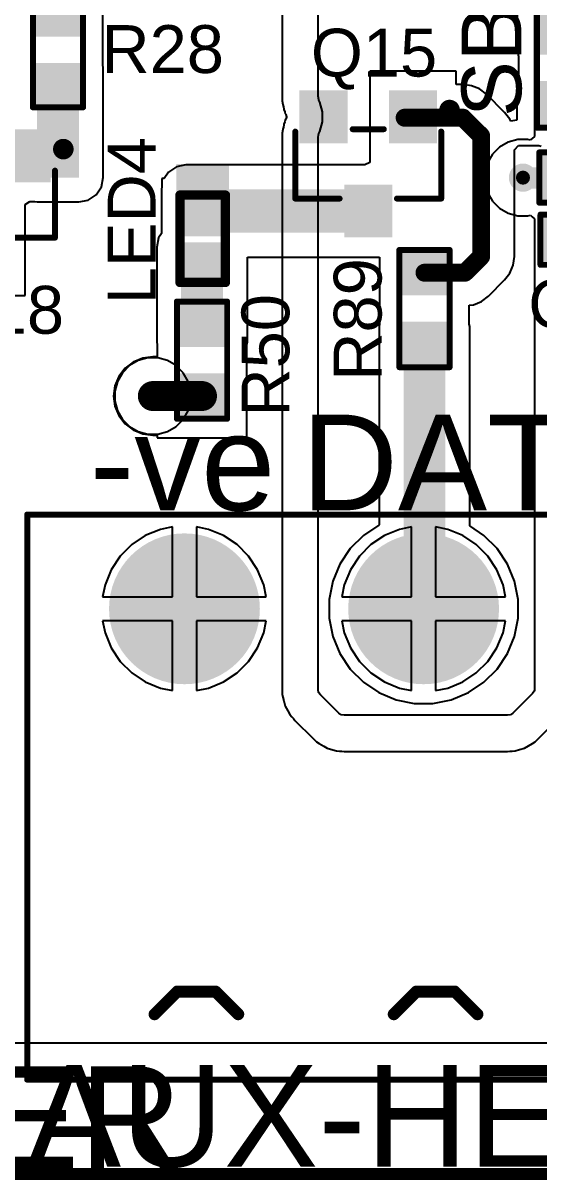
# Model space of a CAD drawing. Header units: millimetres. Extents: x 0 to 214, y 0 to 214.
# Drawn here: x 5.162 to 5.594, y -0.114 to 0.853 of the extents above; entities that cross this region are included whole.
import ezdxf

# ---------------------------------------------------------------- set-up
doc = ezdxf.new("R2010")
doc.units = ezdxf.units.MM
doc.header["$MEASUREMENT"] = 0
for name, color, linetype in [('BottomLayer', 5, 'Continuous'), ('BottomSolder', 6, 'Continuous'), ('Mechanical2', 216, 'Continuous'), ('MultiLayer', 9, 'Continuous'), ('PadHoleLayer', 156, 'Continuous'), ('TopLayer', 1, 'Continuous'), ('TopOverlay', 2, 'Continuous'), ('TopPaste', 8, 'Continuous'), ('TopSolder', 216, 'Continuous'), ('ViaHoleLayer', 16, 'Continuous')]:
    doc.layers.add(name, color=color, linetype=linetype)
doc.styles.add('Arial', font='', dxfattribs={"height": 0.2})
doc.styles.get('Arial').set_extended_font_data('Arial')

# ---------------------------------------------------------------- blocks, each defined once
blk = doc.blocks.new('SOT_23_218')
at = {"layer": 'TopLayer'}
for points in [[(-0.01614, 0.05748), (0.01614, 0.05748), (0.01614, 0.02126), (-0.01614, 0.02126)], [(-0.05354, -0.02126), (-0.02126, -0.02126), (-0.02126, -0.05748), (-0.05354, -0.05748)], [(0.02126, -0.02126), (0.05354, -0.02126), (0.05354, -0.05748), (0.02126, -0.05748)]]:
    blk.add_hatch(color=1, dxfattribs=at).paths.add_polyline_path(points)
at = {"layer": 'TopPaste'}
for points in [[(-0.01614, 0.05748), (0.01614, 0.05748), (0.01614, 0.02126), (-0.01614, 0.02126)], [(-0.05354, -0.02126), (-0.02126, -0.02126), (-0.02126, -0.05748), (-0.05354, -0.05748)], [(0.02126, -0.02126), (0.05354, -0.02126), (0.05354, -0.05748), (0.02126, -0.05748)]]:
    blk.add_hatch(color=8, dxfattribs=at).paths.add_polyline_path(points)
at = {"layer": 'TopSolder'}
for points in [[(-0.02014, 0.06148), (0.02014, 0.06148), (0.02014, 0.01726), (-0.02014, 0.01726)], [(-0.05754, -0.01726), (-0.01726, -0.01726), (-0.01726, -0.06148), (-0.05754, -0.06148)], [(0.01726, -0.01726), (0.05754, -0.01726), (0.05754, -0.06148), (0.01726, -0.06148)]]:
    blk.add_hatch(color=216, dxfattribs=at).paths.add_polyline_path(points)
at = {"layer": 'TopOverlay', "const_width": 0.005}
for points in [[(-0.061, 0.029), (-0.061, -0.027)], [(-0.024, 0.029), (-0.061, 0.029)], [(0.061, 0.029), (0.024, 0.029)], [(0.061, 0.029), (0.061, -0.027)], [(0.013, -0.029), (-0.013, -0.029)]]:
    blk.add_lwpolyline(points, dxfattribs=at)
at = {"layer": 'TopOverlay'}
for points, const_width in [([(-0.06225, 0.029, 1), (-0.05975, 0.029, 1)], 0.0025), ([(-0.06225, 0.029, 1), (-0.05975, 0.029, 1)], 0.0025), ([(-0.02525, 0.029, 1), (-0.02275, 0.029, 1)], 0.0025), ([(0.02275, 0.029, 1), (0.02525, 0.029, 1)], 0.0025), ([(0.05975, 0.029, 1), (0.06225, 0.029, 1)], 0.0025), ([(0.05975, 0.029, 1), (0.06225, 0.029, 1)], 0.0025), ([(-0.06225, -0.027, 1), (-0.05975, -0.027, 1)], 0.0025), ([(-0.01425, -0.029, 1), (-0.01175, -0.029, 1)], 0.0025), ([(0.01175, -0.029, 1), (0.01425, -0.029, 1)], 0.0025), ([(0.05975, -0.027, 1), (0.06225, -0.027, 1)], 0.0025), ([(-0.06439, -0.045, 1), (-0.07161, -0.045, 1)], 0.01), ([(-0.07411, -0.045, 1), (-0.06911, -0.045, 1)], 0.005), ([(-0.06689, -0.045, 1), (-0.06189, -0.045, 1)], 0.005)]:
    blk.add_lwpolyline(points, format="xyb", close=True, dxfattribs=dict(at, const_width=const_width))
blk = doc.blocks.new('R___0603_231')
at = {"layer": 'TopLayer'}
for points in [[(-0.015, 0.0175), (-0.015, -0.0175), (-0.045, -0.0175), (-0.045, 0.0175)], [(0.045, 0.0175), (0.045, -0.0175), (0.015, -0.0175), (0.015, 0.0175)]]:
    blk.add_hatch(color=1, dxfattribs=at).paths.add_polyline_path(points)
at = {"layer": 'TopPaste'}
for points in [[(-0.015, 0.0175), (-0.015, -0.0175), (-0.045, -0.0175), (-0.045, 0.0175)], [(0.045, 0.0175), (0.045, -0.0175), (0.015, -0.0175), (0.015, 0.0175)]]:
    blk.add_hatch(color=8, dxfattribs=at).paths.add_polyline_path(points)
at = {"layer": 'TopSolder'}
for points in [[(-0.011, 0.0215), (-0.011, -0.0215), (-0.049, -0.0215), (-0.049, 0.0215)], [(0.049, 0.0215), (0.049, -0.0215), (0.011, -0.0215), (0.011, 0.0215)]]:
    blk.add_hatch(color=216, dxfattribs=at).paths.add_polyline_path(points)
at = {"layer": 'TopOverlay', "const_width": 0.005}
for points in [[(0.048, 0.021), (-0.048, 0.021)], [(-0.048, -0.021), (-0.048, 0.021)], [(0.048, -0.021), (0.048, 0.021)], [(0.048, -0.021), (-0.048, -0.021)]]:
    blk.add_lwpolyline(points, dxfattribs=at)
at = {"layer": 'TopOverlay', "const_width": 0.0025}
for points in [[(-0.04925, 0.021, 1), (-0.04675, 0.021, 1)], [(-0.04925, 0.021, 1), (-0.04675, 0.021, 1)], [(0.04675, 0.021, 1), (0.04925, 0.021, 1)], [(0.04675, 0.021, 1), (0.04925, 0.021, 1)], [(-0.04925, -0.021, 1), (-0.04675, -0.021, 1)], [(-0.04925, -0.021, 1), (-0.04675, -0.021, 1)], [(0.04675, -0.021, 1), (0.04925, -0.021, 1)], [(0.04675, -0.021, 1), (0.04925, -0.021, 1)]]:
    blk.add_lwpolyline(points, format="xyb", close=True, dxfattribs=at)
blk = doc.blocks.new('RES_0603_275')
at = {"layer": 'TopLayer'}
for points in [[(-0.015, 0.0175), (-0.015, -0.0175), (-0.045, -0.0175), (-0.045, 0.0175)], [(0.045, 0.0175), (0.045, -0.0175), (0.015, -0.0175), (0.015, 0.0175)]]:
    blk.add_hatch(color=1, dxfattribs=at).paths.add_polyline_path(points)
at = {"layer": 'TopPaste'}
for points in [[(-0.015, 0.0175), (-0.015, -0.0175), (-0.045, -0.0175), (-0.045, 0.0175)], [(0.045, 0.0175), (0.045, -0.0175), (0.015, -0.0175), (0.015, 0.0175)]]:
    blk.add_hatch(color=8, dxfattribs=at).paths.add_polyline_path(points)
at = {"layer": 'TopSolder'}
for points in [[(-0.011, 0.0215), (-0.011, -0.0215), (-0.049, -0.0215), (-0.049, 0.0215)], [(0.049, 0.0215), (0.049, -0.0215), (0.011, -0.0215), (0.011, 0.0215)]]:
    blk.add_hatch(color=216, dxfattribs=at).paths.add_polyline_path(points)
at = {"layer": 'TopOverlay', "const_width": 0.005}
for points in [[(-0.049, 0.021), (0.049, 0.021)], [(-0.049, 0.021), (-0.049, -0.021)], [(0.049, 0.021), (0.049, -0.021)], [(-0.049, -0.021), (0.049, -0.021)]]:
    blk.add_lwpolyline(points, dxfattribs=at)
at = {"layer": 'TopOverlay', "const_width": 0.0025}
for points in [[(-0.05025, 0.021, 1), (-0.04775, 0.021, 1)], [(-0.05025, 0.021, 1), (-0.04775, 0.021, 1)], [(0.04775, 0.021, 1), (0.05025, 0.021, 1)], [(0.04775, 0.021, 1), (0.05025, 0.021, 1)], [(-0.05025, -0.021, 1), (-0.04775, -0.021, 1)], [(-0.05025, -0.021, 1), (-0.04775, -0.021, 1)], [(0.04775, -0.021, 1), (0.05025, -0.021, 1)], [(0.04775, -0.021, 1), (0.05025, -0.021, 1)]]:
    blk.add_lwpolyline(points, format="xyb", close=True, dxfattribs=at)
blk = doc.blocks.new('LED_0402_301')
at = {"layer": 'TopLayer'}
for points in [[(-0.03091, 0.01417), (-0.0065, 0.01417), (-0.0065, -0.01417), (-0.03091, -0.01417)], [(0.0065, 0.01417), (0.03091, 0.01417), (0.03091, -0.01417), (0.0065, -0.01417)]]:
    blk.add_hatch(color=1, dxfattribs=at).paths.add_polyline_path(points)
at = {"layer": 'TopOverlay'}
blk.add_hatch(color=2, dxfattribs=at).paths.add_polyline_path([(0.03703, -0.022), (0.06303, -0.022), (0.06303, 0.022), (0.03703, 0.022)])
at = {"layer": 'TopPaste'}
for points in [[(-0.03091, 0.01417), (-0.0065, 0.01417), (-0.0065, -0.01417), (-0.03091, -0.01417)], [(0.0065, 0.01417), (0.03091, 0.01417), (0.03091, -0.01417), (0.0065, -0.01417)]]:
    blk.add_hatch(color=8, dxfattribs=at).paths.add_polyline_path(points)
at = {"layer": 'TopSolder'}
for points in [[(-0.03491, 0.01817), (-0.0025, 0.01817), (-0.0025, -0.01817), (-0.03491, -0.01817)], [(0.0025, 0.01817), (0.03491, 0.01817), (0.03491, -0.01817), (0.0025, -0.01817)]]:
    blk.add_hatch(color=216, dxfattribs=at).paths.add_polyline_path(points)
at = {"layer": 'TopOverlay', "const_width": 0.00787}
for points in [[(-0.036, 0.019), (0.037, 0.019)], [(-0.036, 0.019), (-0.036, -0.019)], [(0.037, 0.019), (0.037, -0.019)], [(-0.036, -0.019), (0.037, -0.019)]]:
    blk.add_lwpolyline(points, dxfattribs=at)
at = {"layer": 'TopOverlay', "const_width": 0.00394}
for points in [[(-0.03797, 0.019, 1), (-0.03403, 0.019, 1)], [(-0.03797, 0.019, 1), (-0.03403, 0.019, 1)], [(0.03503, 0.019, 1), (0.03897, 0.019, 1)], [(0.03503, 0.019, 1), (0.03897, 0.019, 1)], [(-0.03797, -0.019, 1), (-0.03403, -0.019, 1)], [(-0.03797, -0.019, 1), (-0.03403, -0.019, 1)], [(0.03503, -0.019, 1), (0.03897, -0.019, 1)], [(0.03503, -0.019, 1), (0.03897, -0.019, 1)]]:
    blk.add_lwpolyline(points, format="xyb", close=True, dxfattribs=at)
blk = doc.blocks.new('TBP01R1_508_03BE_306')
at = {"layer": 'BottomLayer'}
blk.add_hatch(color=5, dxfattribs=at).paths.add_polyline_path([(-0.15906, 0.05906), (-0.04094, 0.05906), (-0.04094, -0.05906), (-0.15906, -0.05906)])
h = blk.add_hatch(color=5, dxfattribs=at)
edge = h.paths.add_edge_path()
edge.add_arc((0.1, 0), 0.05906, 0, 360)
h = blk.add_hatch(color=5, dxfattribs=at)
edge = h.paths.add_edge_path()
edge.add_arc((0.3, 0), 0.05906, 0, 360)
at = {"layer": 'BottomSolder'}
blk.add_hatch(color=6, dxfattribs=at).paths.add_polyline_path([(-0.16306, 0.06306), (-0.03694, 0.06306), (-0.03694, -0.06306), (-0.16306, -0.06306)])
h = blk.add_hatch(color=6, dxfattribs=at)
edge = h.paths.add_edge_path()
edge.add_arc((0.1, 0), 0.06306, 0, 360)
h = blk.add_hatch(color=6, dxfattribs=at)
edge = h.paths.add_edge_path()
edge.add_arc((0.3, 0), 0.06306, 0, 360)
at = {"layer": 'MultiLayer'}
blk.add_hatch(color=9, dxfattribs=at).paths.add_polyline_path([(-0.15906, 0.05906), (-0.04094, 0.05906), (-0.04094, -0.05906), (-0.15906, -0.05906)])
h = blk.add_hatch(color=9, dxfattribs=at)
edge = h.paths.add_edge_path()
edge.add_arc((0.1, 0), 0.05906, 0, 360)
h = blk.add_hatch(color=9, dxfattribs=at)
edge = h.paths.add_edge_path()
edge.add_arc((0.3, 0), 0.05906, 0, 360)
at = {"layer": 'PadHoleLayer'}
h = blk.add_hatch(color=156, dxfattribs=at)
edge = h.paths.add_edge_path()
edge.add_arc((-0.1, 0), 0.03346, 0, 360)
h = blk.add_hatch(color=156, dxfattribs=at)
edge = h.paths.add_edge_path()
edge.add_arc((0.1, 0), 0.03346, 0, 360)
h = blk.add_hatch(color=156, dxfattribs=at)
edge = h.paths.add_edge_path()
edge.add_arc((0.3, 0), 0.03346, 0, 360)
at = {"layer": 'TopLayer'}
blk.add_hatch(color=1, dxfattribs=at).paths.add_polyline_path([(-0.15906, 0.05906), (-0.04094, 0.05906), (-0.04094, -0.05906), (-0.15906, -0.05906)])
h = blk.add_hatch(color=1, dxfattribs=at)
edge = h.paths.add_edge_path()
edge.add_arc((0.1, 0), 0.05906, 0, 360)
h = blk.add_hatch(color=1, dxfattribs=at)
edge = h.paths.add_edge_path()
edge.add_arc((0.3, 0), 0.05906, 0, 360)
at = {"layer": 'TopSolder'}
blk.add_hatch(color=216, dxfattribs=at).paths.add_polyline_path([(-0.16306, 0.06306), (-0.03694, 0.06306), (-0.03694, -0.06306), (-0.16306, -0.06306)])
h = blk.add_hatch(color=216, dxfattribs=at)
edge = h.paths.add_edge_path()
edge.add_arc((0.1, 0), 0.06306, 0, 360)
h = blk.add_hatch(color=216, dxfattribs=at)
edge = h.paths.add_edge_path()
edge.add_arc((0.3, 0), 0.06306, 0, 360)
at = {"layer": 'TopOverlay'}
for points, const_width in [([(0.4315, 0.3937), (-0.2315, 0.3937)], 0.005), ([(-0.2315, 0.3937), (-0.2315, -0.07874)], 0.005), ([(0.4315, 0.3937), (0.4315, -0.07874)], 0.005), ([(-0.126, 0.32), (-0.145, 0.339)], 0.01), ([(-0.075, 0.339), (-0.094, 0.32)], 0.01), ([(0.074, 0.32), (0.055, 0.339)], 0.01), ([(0.074, 0.32), (0.055, 0.339)], 0.01), ([(0.125, 0.339), (0.106, 0.32)], 0.01), ([(0.125, 0.339), (0.106, 0.32)], 0.01), ([(0.274, 0.32), (0.255, 0.339)], 0.01), ([(0.325, 0.339), (0.306, 0.32)], 0.01), ([(-0.094, 0.32), (-0.126, 0.32)], 0.01), ([(0.106, 0.32), (0.074, 0.32)], 0.01), ([(0.106, 0.32), (0.074, 0.32)], 0.01), ([(0.306, 0.32), (0.274, 0.32)], 0.01), ([(0.4315, -0.07874), (-0.2315, -0.07874)], 0.005)]:
    blk.add_lwpolyline(points, dxfattribs=dict(at, const_width=const_width))
for points, const_width in [([(-0.23275, 0.3937, 1), (-0.23025, 0.3937, 1)], 0.0025), ([(-0.23275, 0.3937, 1), (-0.23025, 0.3937, 1)], 0.0025), ([(0.43025, 0.3937, 1), (0.43275, 0.3937, 1)], 0.0025), ([(0.43025, 0.3937, 1), (0.43275, 0.3937, 1)], 0.0025), ([(-0.1475, 0.339, 1), (-0.1425, 0.339, 1)], 0.005), ([(-0.0775, 0.339, 1), (-0.0725, 0.339, 1)], 0.005), ([(0.0525, 0.339, 1), (0.0575, 0.339, 1)], 0.005), ([(0.0525, 0.339, 1), (0.0575, 0.339, 1)], 0.005), ([(0.1225, 0.339, 1), (0.1275, 0.339, 1)], 0.005), ([(0.1225, 0.339, 1), (0.1275, 0.339, 1)], 0.005), ([(0.2525, 0.339, 1), (0.2575, 0.339, 1)], 0.005), ([(0.3225, 0.339, 1), (0.3275, 0.339, 1)], 0.005), ([(-0.1285, 0.32, 1), (-0.1235, 0.32, 1)], 0.005), ([(-0.1285, 0.32, 1), (-0.1235, 0.32, 1)], 0.005), ([(-0.0965, 0.32, 1), (-0.0915, 0.32, 1)], 0.005), ([(-0.0965, 0.32, 1), (-0.0915, 0.32, 1)], 0.005), ([(0.0715, 0.32, 1), (0.0765, 0.32, 1)], 0.005), ([(0.0715, 0.32, 1), (0.0765, 0.32, 1)], 0.005), ([(0.0715, 0.32, 1), (0.0765, 0.32, 1)], 0.005), ([(0.0715, 0.32, 1), (0.0765, 0.32, 1)], 0.005), ([(0.1035, 0.32, 1), (0.1085, 0.32, 1)], 0.005), ([(0.1035, 0.32, 1), (0.1085, 0.32, 1)], 0.005), ([(0.1035, 0.32, 1), (0.1085, 0.32, 1)], 0.005), ([(0.1035, 0.32, 1), (0.1085, 0.32, 1)], 0.005), ([(0.2715, 0.32, 1), (0.2765, 0.32, 1)], 0.005), ([(0.2715, 0.32, 1), (0.2765, 0.32, 1)], 0.005), ([(0.3035, 0.32, 1), (0.3085, 0.32, 1)], 0.005), ([(0.3035, 0.32, 1), (0.3085, 0.32, 1)], 0.005), ([(-0.10306, -0.067, 1), (-0.11094, -0.067, 1)], 0.00787), ([(-0.11291, -0.067, 1), (-0.10897, -0.067, 1)], 0.00394), ([(-0.10503, -0.067, 1), (-0.10109, -0.067, 1)], 0.00394), ([(-0.23275, -0.07874, 1), (-0.23025, -0.07874, 1)], 0.0025), ([(-0.23275, -0.07874, 1), (-0.23025, -0.07874, 1)], 0.0025), ([(0.43025, -0.07874, 1), (0.43275, -0.07874, 1)], 0.0025), ([(0.43025, -0.07874, 1), (0.43275, -0.07874, 1)], 0.0025)]:
    blk.add_lwpolyline(points, format="xyb", close=True, dxfattribs=dict(at, const_width=const_width))
blk = doc.blocks.new('S______B______358')
at = {"layer": 'TopLayer'}
for points in [[(-0.045, -0.0175), (-0.045, 0.0175), (-0.015, 0.0175), (-0.015, -0.0175)], [(0.015, -0.0175), (0.015, 0.0175), (0.045, 0.0175), (0.045, -0.0175)]]:
    blk.add_hatch(color=1, dxfattribs=at).paths.add_polyline_path(points)
at = {"layer": 'TopPaste'}
for points in [[(-0.045, -0.0175), (-0.045, 0.0175), (-0.015, 0.0175), (-0.015, -0.0175)], [(0.015, -0.0175), (0.015, 0.0175), (0.045, 0.0175), (0.045, -0.0175)]]:
    blk.add_hatch(color=8, dxfattribs=at).paths.add_polyline_path(points)
at = {"layer": 'TopSolder'}
for points in [[(-0.049, -0.0215), (-0.049, 0.0215), (-0.011, 0.0215), (-0.011, -0.0215)], [(0.011, -0.0215), (0.011, 0.0215), (0.049, 0.0215), (0.049, -0.0215)]]:
    blk.add_hatch(color=216, dxfattribs=at).paths.add_polyline_path(points)
at = {"layer": 'TopOverlay', "const_width": 0.005}
for points in [[(-0.05, -0.022), (-0.05, 0.022)], [(0.05, 0.022), (-0.05, 0.022)], [(0.05, -0.022), (0.05, 0.022)], [(0.05, -0.022), (-0.05, -0.022)]]:
    blk.add_lwpolyline(points, dxfattribs=at)
at = {"layer": 'TopOverlay', "const_width": 0.0025}
for points in [[(-0.05125, 0.022, 1), (-0.04875, 0.022, 1)], [(-0.05125, 0.022, 1), (-0.04875, 0.022, 1)], [(0.04875, 0.022, 1), (0.05125, 0.022, 1)], [(0.04875, 0.022, 1), (0.05125, 0.022, 1)], [(-0.05125, -0.022, 1), (-0.04875, -0.022, 1)], [(-0.05125, -0.022, 1), (-0.04875, -0.022, 1)], [(0.04875, -0.022, 1), (0.05125, -0.022, 1)], [(0.04875, -0.022, 1), (0.05125, -0.022, 1)]]:
    blk.add_lwpolyline(points, format="xyb", close=True, dxfattribs=at)
blk = doc.blocks.new('RES_0603_369')
at = {"layer": 'TopLayer'}
for points in [[(-0.015, 0.0175), (-0.015, -0.0175), (-0.045, -0.0175), (-0.045, 0.0175)], [(0.045, 0.0175), (0.045, -0.0175), (0.015, -0.0175), (0.015, 0.0175)]]:
    blk.add_hatch(color=1, dxfattribs=at).paths.add_polyline_path(points)
at = {"layer": 'TopPaste'}
for points in [[(-0.015, 0.0175), (-0.015, -0.0175), (-0.045, -0.0175), (-0.045, 0.0175)], [(0.045, 0.0175), (0.045, -0.0175), (0.015, -0.0175), (0.015, 0.0175)]]:
    blk.add_hatch(color=8, dxfattribs=at).paths.add_polyline_path(points)
at = {"layer": 'TopSolder'}
for points in [[(-0.011, 0.0215), (-0.011, -0.0215), (-0.049, -0.0215), (-0.049, 0.0215)], [(0.049, 0.0215), (0.049, -0.0215), (0.011, -0.0215), (0.011, 0.0215)]]:
    blk.add_hatch(color=216, dxfattribs=at).paths.add_polyline_path(points)
at = {"layer": 'TopOverlay', "const_width": 0.005}
for points in [[(0.049, 0.021), (-0.049, 0.021)], [(-0.049, 0.021), (-0.049, -0.021)], [(0.049, 0.021), (0.049, -0.021)], [(0.049, -0.021), (-0.049, -0.021)]]:
    blk.add_lwpolyline(points, dxfattribs=at)
at = {"layer": 'TopOverlay', "const_width": 0.0025}
for points in [[(-0.05025, 0.021, 1), (-0.04775, 0.021, 1)], [(-0.05025, 0.021, 1), (-0.04775, 0.021, 1)], [(0.04775, 0.021, 1), (0.05025, 0.021, 1)], [(0.04775, 0.021, 1), (0.05025, 0.021, 1)], [(-0.05025, -0.021, 1), (-0.04775, -0.021, 1)], [(-0.05025, -0.021, 1), (-0.04775, -0.021, 1)], [(0.04775, -0.021, 1), (0.05025, -0.021, 1)], [(0.04775, -0.021, 1), (0.05025, -0.021, 1)]]:
    blk.add_lwpolyline(points, format="xyb", close=True, dxfattribs=at)
blk = doc.blocks.new('C__0603_376')
at = {"layer": 'TopLayer'}
for points in [[(-0.015, 0.0175), (-0.015, -0.0175), (-0.045, -0.0175), (-0.045, 0.0175)], [(0.045, 0.0175), (0.045, -0.0175), (0.015, -0.0175), (0.015, 0.0175)]]:
    blk.add_hatch(color=1, dxfattribs=at).paths.add_polyline_path(points)
at = {"layer": 'TopPaste'}
for points in [[(-0.015, 0.0175), (-0.015, -0.0175), (-0.045, -0.0175), (-0.045, 0.0175)], [(0.045, 0.0175), (0.045, -0.0175), (0.015, -0.0175), (0.015, 0.0175)]]:
    blk.add_hatch(color=8, dxfattribs=at).paths.add_polyline_path(points)
at = {"layer": 'TopSolder'}
for points in [[(-0.01264, 0.01986), (-0.01264, -0.01986), (-0.04736, -0.01986), (-0.04736, 0.01986)], [(0.04736, 0.01986), (0.04736, -0.01986), (0.01264, -0.01986), (0.01264, 0.01986)]]:
    blk.add_hatch(color=216, dxfattribs=at).paths.add_polyline_path(points)
at = {"layer": 'TopOverlay', "const_width": 0.005}
for points in [[(-0.049, 0.021), (-0.018, 0.021)], [(-0.049, -0.021), (-0.049, 0.021)], [(0.018, 0.021), (0.049, 0.021)], [(0.049, -0.021), (0.049, 0.021)], [(-0.049, -0.021), (-0.018, -0.021)], [(0.018, -0.021), (0.049, -0.021)]]:
    blk.add_lwpolyline(points, dxfattribs=at)
at = {"layer": 'TopOverlay', "const_width": 0.0025}
for points in [[(-0.05025, 0.021, 1), (-0.04775, 0.021, 1)], [(-0.05025, 0.021, 1), (-0.04775, 0.021, 1)], [(-0.01925, 0.021, 1), (-0.01675, 0.021, 1)], [(0.01675, 0.021, 1), (0.01925, 0.021, 1)], [(0.04775, 0.021, 1), (0.05025, 0.021, 1)], [(0.04775, 0.021, 1), (0.05025, 0.021, 1)], [(-0.05025, -0.021, 1), (-0.04775, -0.021, 1)], [(-0.05025, -0.021, 1), (-0.04775, -0.021, 1)], [(-0.01925, -0.021, 1), (-0.01675, -0.021, 1)], [(0.01675, -0.021, 1), (0.01925, -0.021, 1)], [(0.04775, -0.021, 1), (0.05025, -0.021, 1)], [(0.04775, -0.021, 1), (0.05025, -0.021, 1)]]:
    blk.add_lwpolyline(points, format="xyb", close=True, dxfattribs=at)
blk = doc.blocks.new('RES_0603_400')
at = {"layer": 'TopLayer'}
for points in [[(-0.015, 0.0175), (-0.015, -0.0175), (-0.045, -0.0175), (-0.045, 0.0175)], [(0.045, 0.0175), (0.045, -0.0175), (0.015, -0.0175), (0.015, 0.0175)]]:
    blk.add_hatch(color=1, dxfattribs=at).paths.add_polyline_path(points)
at = {"layer": 'TopPaste'}
for points in [[(-0.015, 0.0175), (-0.015, -0.0175), (-0.045, -0.0175), (-0.045, 0.0175)], [(0.045, 0.0175), (0.045, -0.0175), (0.015, -0.0175), (0.015, 0.0175)]]:
    blk.add_hatch(color=8, dxfattribs=at).paths.add_polyline_path(points)
at = {"layer": 'TopSolder'}
for points in [[(-0.011, 0.0215), (-0.011, -0.0215), (-0.049, -0.0215), (-0.049, 0.0215)], [(0.049, 0.0215), (0.049, -0.0215), (0.011, -0.0215), (0.011, 0.0215)]]:
    blk.add_hatch(color=216, dxfattribs=at).paths.add_polyline_path(points)
at = {"layer": 'TopOverlay', "const_width": 0.005}
for points in [[(0.049, 0.021), (-0.049, 0.021)], [(-0.049, -0.021), (-0.049, 0.021)], [(0.049, -0.021), (0.049, 0.021)], [(0.049, -0.021), (-0.049, -0.021)]]:
    blk.add_lwpolyline(points, dxfattribs=at)
at = {"layer": 'TopOverlay', "const_width": 0.0025}
for points in [[(-0.05025, 0.021, 1), (-0.04775, 0.021, 1)], [(-0.05025, 0.021, 1), (-0.04775, 0.021, 1)], [(0.04775, 0.021, 1), (0.05025, 0.021, 1)], [(0.04775, 0.021, 1), (0.05025, 0.021, 1)], [(-0.05025, -0.021, 1), (-0.04775, -0.021, 1)], [(-0.05025, -0.021, 1), (-0.04775, -0.021, 1)], [(0.04775, -0.021, 1), (0.05025, -0.021, 1)], [(0.04775, -0.021, 1), (0.05025, -0.021, 1)]]:
    blk.add_lwpolyline(points, format="xyb", close=True, dxfattribs=at)
blk = doc.blocks.new('SOT_23_431')
at = {"layer": 'TopLayer'}
for points in [[(-0.01614, 0.05748), (0.01614, 0.05748), (0.01614, 0.02126), (-0.01614, 0.02126)], [(-0.05354, -0.02126), (-0.02126, -0.02126), (-0.02126, -0.05748), (-0.05354, -0.05748)], [(0.02126, -0.02126), (0.05354, -0.02126), (0.05354, -0.05748), (0.02126, -0.05748)]]:
    blk.add_hatch(color=1, dxfattribs=at).paths.add_polyline_path(points)
at = {"layer": 'TopPaste'}
for points in [[(-0.01614, 0.05748), (0.01614, 0.05748), (0.01614, 0.02126), (-0.01614, 0.02126)], [(-0.05354, -0.02126), (-0.02126, -0.02126), (-0.02126, -0.05748), (-0.05354, -0.05748)], [(0.02126, -0.02126), (0.05354, -0.02126), (0.05354, -0.05748), (0.02126, -0.05748)]]:
    blk.add_hatch(color=8, dxfattribs=at).paths.add_polyline_path(points)
at = {"layer": 'TopSolder'}
for points in [[(-0.02014, 0.06148), (0.02014, 0.06148), (0.02014, 0.01726), (-0.02014, 0.01726)], [(-0.05754, -0.01726), (-0.01726, -0.01726), (-0.01726, -0.06148), (-0.05754, -0.06148)], [(0.01726, -0.01726), (0.05754, -0.01726), (0.05754, -0.06148), (0.01726, -0.06148)]]:
    blk.add_hatch(color=216, dxfattribs=at).paths.add_polyline_path(points)
at = {"layer": 'TopOverlay', "const_width": 0.005}
for points in [[(-0.024, 0.029), (-0.061, 0.029)], [(-0.061, 0.029), (-0.061, -0.027)], [(0.061, 0.029), (0.024, 0.029)], [(0.061, 0.029), (0.061, -0.027)], [(0.013, -0.029), (-0.013, -0.029)]]:
    blk.add_lwpolyline(points, dxfattribs=at)
at = {"layer": 'TopOverlay'}
for points, const_width in [([(-0.06225, 0.029, 1), (-0.05975, 0.029, 1)], 0.0025), ([(-0.06225, 0.029, 1), (-0.05975, 0.029, 1)], 0.0025), ([(-0.02525, 0.029, 1), (-0.02275, 0.029, 1)], 0.0025), ([(0.02275, 0.029, 1), (0.02525, 0.029, 1)], 0.0025), ([(0.05975, 0.029, 1), (0.06225, 0.029, 1)], 0.0025), ([(0.05975, 0.029, 1), (0.06225, 0.029, 1)], 0.0025), ([(-0.06225, -0.027, 1), (-0.05975, -0.027, 1)], 0.0025), ([(-0.01425, -0.029, 1), (-0.01175, -0.029, 1)], 0.0025), ([(0.01175, -0.029, 1), (0.01425, -0.029, 1)], 0.0025), ([(0.05975, -0.027, 1), (0.06225, -0.027, 1)], 0.0025), ([(-0.06439, -0.045, 1), (-0.07161, -0.045, 1)], 0.01), ([(-0.07411, -0.045, 1), (-0.06911, -0.045, 1)], 0.005), ([(-0.06689, -0.045, 1), (-0.06189, -0.045, 1)], 0.005)]:
    blk.add_lwpolyline(points, format="xyb", close=True, dxfattribs=dict(at, const_width=const_width))

msp = doc.modelspace()

# ---------------------------------------------------------------- hatches: boundary and pattern name
at = {"layer": 'BottomLayer'}
h = msp.add_hatch(color=5, dxfattribs=at)
edge = h.paths.add_edge_path()
edge.add_arc((5.58021, 0.72351), 0.01181, 0, 360)
h = msp.add_hatch(color=5, dxfattribs=at)
edge = h.paths.add_edge_path()
edge.add_arc((5.27071, 0.54092), 0.01181, 0, 360)
at = {"layer": 'BottomSolder'}
h = msp.add_hatch(color=6, dxfattribs=at)
edge = h.paths.add_edge_path()
edge.add_arc((5.58021, 0.72351), 0.00591, 0, 360)
at = {"layer": 'TopLayer'}
for points in [[(5.18293, 0.84531), (5.19957, 0.84531), (5.19957, 0.89403), (5.18293, 0.89403)], [(5.17391, 0.72362), (5.20891, 0.72362), (5.20891, 0.81566), (5.17391, 0.81566)], [(5.61124, 0.7321), (5.58021, 0.7321), (5.58021, 0.71438), (5.61124, 0.71438)], [(5.29826, 0.67755), (5.46701, 0.67755), (5.46701, 0.71377), (5.29826, 0.71377)], [(5.29437, 0.58592), (5.32937, 0.58592), (5.32937, 0.66543), (5.29437, 0.66543)], [(5.48037, 0.36303), (5.51537, 0.36303), (5.51537, 0.59903), (5.48037, 0.59903)]]:
    msp.add_hatch(color=1, dxfattribs=at).paths.add_polyline_path(points)
h = msp.add_hatch(color=1, dxfattribs=at)
edge = h.paths.add_edge_path()
edge.add_arc((5.58021, 0.72351), 0.01181, 0, 360)
h = msp.add_hatch(color=1, dxfattribs=at)
edge = h.paths.add_edge_path()
edge.add_arc((5.27071, 0.54092), 0.01181, 0, 360)
at = {"layer": 'TopSolder'}
h = msp.add_hatch(color=216, dxfattribs=at)
edge = h.paths.add_edge_path()
edge.add_arc((5.58021, 0.72351), 0.00591, 0, 360)
at = {"layer": 'ViaHoleLayer'}
h = msp.add_hatch(color=16, dxfattribs=at)
edge = h.paths.add_edge_path()
edge.add_arc((5.58021, 0.72351), 0.00591, 0, 360)
h = msp.add_hatch(color=16, dxfattribs=at)
edge = h.paths.add_edge_path()
edge.add_arc((5.27071, 0.54092), 0.00591, 0, 360)

# ---------------------------------------------------------------- linework, layer by layer
at = {"layer": 'BottomLayer'}
for p, q in [((5.409, 0.79174), (5.409, 0.98083)), ((5.59, 0.94222), (5.59, 0.75792)), ((5.37874, 0.91089), (5.37874, 0.79174)), ((5.37874, 0.79174), (5.379, 0.78977)), ((5.379, 0.78977), (5.379, 0.78779)), ((5.379, 0.78779), (5.37941, 0.78464)), ((5.37941, 0.78464), (5.37993, 0.78273)), ((5.40941, 0.78859), (5.409, 0.79174)), ((5.40952, 0.78819), (5.40941, 0.78859)), ((5.41046, 0.78657), (5.40952, 0.78819)), ((5.41262, 0.77848), (5.41046, 0.78657)), ((5.37993, 0.78273), (5.38019, 0.78076)), ((5.38019, 0.78076), (5.38029, 0.78036)), ((5.38029, 0.78036), (5.38029, 0.78036)), ((5.38029, 0.78036), (5.38105, 0.77852)), ((5.38105, 0.77852), (5.38146, 0.77701)), ((5.38146, 0.77701), (5.38189, 0.77626)), ((5.38189, 0.77626), (5.38236, 0.7745)), ((5.38236, 0.77409), (5.38189, 0.77232)), ((5.38236, 0.7745), (5.38236, 0.77409)), ((5.41262, 0.77011), (5.41262, 0.77848)), ((5.37993, 0.76586), (5.37941, 0.76395)), ((5.38015, 0.76756), (5.37993, 0.76586)), ((5.38019, 0.76783), (5.38015, 0.76756)), ((5.38015, 0.76756), (5.38015, 0.76756)), ((5.38029, 0.76823), (5.38019, 0.76783)), ((5.38105, 0.77006), (5.38029, 0.76823)), ((5.38029, 0.76823), (5.38029, 0.76823)), ((5.38029, 0.76823), (5.38029, 0.76823)), ((5.38146, 0.77158), (5.38105, 0.77006)), ((5.38189, 0.77232), (5.38146, 0.77158)), ((5.41046, 0.76202), (5.41262, 0.77011)), ((5.379, 0.75882), (5.37874, 0.75685)), ((5.37874, 0.75685), (5.37874, 0.541)), ((5.37938, 0.76368), (5.379, 0.7608)), ((5.379, 0.7608), (5.379, 0.75882)), ((5.37941, 0.76395), (5.37938, 0.76368)), ((5.37938, 0.76368), (5.37938, 0.76368)), ((5.37938, 0.76368), (5.37938, 0.76368)), ((5.409, 0.75685), (5.40938, 0.75973)), ((5.409, 0.541), (5.409, 0.75685)), ((5.40938, 0.75973), (5.40941, 0.75999)), ((5.40938, 0.75973), (5.40938, 0.75973)), ((5.40941, 0.75999), (5.40952, 0.7604)), ((5.40952, 0.7604), (5.41046, 0.76202)), ((5.57603, 0.75532), (5.56794, 0.75315)), ((5.5844, 0.75532), (5.57603, 0.75532)), ((5.58647, 0.75476), (5.5844, 0.75532)), ((5.58687, 0.75528), (5.58647, 0.75476)), ((5.5879, 0.75631), (5.58687, 0.75528)), ((5.59, 0.75792), (5.5879, 0.75631)), ((5.59, 0.75792), (5.59, 0.75792)), ((5.56068, 0.74896), (5.55476, 0.74304)), ((5.56794, 0.75315), (5.56068, 0.74896)), ((5.55057, 0.73578), (5.5484, 0.72769)), ((5.55476, 0.74304), (5.55057, 0.73578)), ((5.5484, 0.72769), (5.5484, 0.71932)), ((5.5484, 0.71932), (5.55057, 0.71123)), ((5.55057, 0.71123), (5.55476, 0.70397)), ((5.55476, 0.70397), (5.56068, 0.69805)), ((5.56068, 0.69805), (5.56794, 0.69386)), ((5.56794, 0.69386), (5.57603, 0.69169)), ((5.57603, 0.69169), (5.5844, 0.69169)), ((5.5844, 0.69169), (5.58647, 0.69225)), ((5.58647, 0.69225), (5.58687, 0.69173)), ((5.58687, 0.69173), (5.5879, 0.6907)), ((5.5879, 0.6907), (5.59, 0.68909)), ((5.59, 0.68909), (5.59, 0.68909)), ((5.59, 0.68909), (5.59, 0.44209)), ((5.26653, 0.57273), (5.25844, 0.57057)), ((5.2749, 0.57273), (5.26653, 0.57273)), ((5.28299, 0.57057), (5.2749, 0.57273)), ((5.25118, 0.56638), (5.24526, 0.56046)), ((5.25844, 0.57057), (5.25118, 0.56638)), ((5.29025, 0.56638), (5.28299, 0.57057)), ((5.29617, 0.56046), (5.29025, 0.56638)), ((5.24107, 0.5532), (5.2389, 0.54511)), ((5.24526, 0.56046), (5.24107, 0.5532)), ((5.30036, 0.5532), (5.29617, 0.56046)), ((5.30253, 0.54511), (5.30036, 0.5532)), ((5.2389, 0.54511), (5.2389, 0.53674)), ((5.30253, 0.53674), (5.30253, 0.54511)), ((5.2389, 0.53674), (5.24107, 0.52865)), ((5.30036, 0.52865), (5.30253, 0.53674)), ((5.37874, 0.541), (5.37874, 0.38315)), ((5.409, 0.38315), (5.409, 0.541)), ((5.24107, 0.52865), (5.24526, 0.52139)), ((5.29617, 0.52139), (5.30036, 0.52865)), ((5.24526, 0.52139), (5.25118, 0.51547)), ((5.25118, 0.51547), (5.25844, 0.51128)), ((5.28299, 0.51128), (5.29025, 0.51547)), ((5.29025, 0.51547), (5.29617, 0.52139)), ((5.25844, 0.51128), (5.26653, 0.50911)), ((5.26653, 0.50911), (5.2749, 0.50911)), ((5.2749, 0.50911), (5.28299, 0.51128)), ((5.59, 0.44209), (5.59, 0.2949)), ((5.27701, 0.42943), (5.26444, 0.42423)), ((5.28715, 0.43145), (5.27701, 0.42943)), ((5.28715, 0.37303), (5.28715, 0.43145)), ((5.31729, 0.42943), (5.30715, 0.43145)), ((5.30715, 0.43145), (5.30715, 0.37303)), ((5.32986, 0.42423), (5.31729, 0.42943)), ((5.47701, 0.42943), (5.46444, 0.42423)), ((5.48715, 0.43145), (5.47701, 0.42943)), ((5.48715, 0.37303), (5.48715, 0.43145)), ((5.51729, 0.42943), (5.50715, 0.43145)), ((5.50715, 0.43145), (5.50715, 0.37303)), ((5.52986, 0.42423), (5.51729, 0.42943)), ((5.25313, 0.41667), (5.24351, 0.40705)), ((5.26444, 0.42423), (5.25313, 0.41667)), ((5.34117, 0.41667), (5.32986, 0.42423)), ((5.35079, 0.40705), (5.34117, 0.41667)), ((5.45313, 0.41667), (5.44351, 0.40705)), ((5.46444, 0.42423), (5.45313, 0.41667)), ((5.54117, 0.41667), (5.52986, 0.42423)), ((5.55079, 0.40705), (5.54117, 0.41667)), ((5.24351, 0.40705), (5.23596, 0.39574)), ((5.35835, 0.39574), (5.35079, 0.40705)), ((5.44351, 0.40705), (5.43596, 0.39574)), ((5.55835, 0.39574), (5.55079, 0.40705)), ((5.23596, 0.39574), (5.23075, 0.38318)), ((5.36355, 0.38318), (5.35835, 0.39574)), ((5.43596, 0.39574), (5.43075, 0.38318)), ((5.56355, 0.38318), (5.55835, 0.39574)), ((5.23075, 0.38318), (5.22873, 0.37303)), ((5.36557, 0.37303), (5.36355, 0.38318)), ((5.37874, 0.38315), (5.37874, 0.29564)), ((5.409, 0.29564), (5.409, 0.38315)), ((5.43075, 0.38318), (5.42873, 0.37303)), ((5.56557, 0.37303), (5.56355, 0.38318)), ((5.22873, 0.37303), (5.28715, 0.37303)), ((5.30715, 0.37303), (5.36557, 0.37303)), ((5.42873, 0.37303), (5.48715, 0.37303)), ((5.50715, 0.37303), (5.56557, 0.37303)), ((5.28715, 0.35303), (5.22873, 0.35303)), ((5.22873, 0.35303), (5.23075, 0.34289)), ((5.28715, 0.29461), (5.28715, 0.35303)), ((5.36557, 0.35303), (5.30715, 0.35303)), ((5.30715, 0.35303), (5.30715, 0.29461)), ((5.36355, 0.34289), (5.36557, 0.35303)), ((5.48715, 0.35303), (5.42873, 0.35303)), ((5.42873, 0.35303), (5.43075, 0.34289)), ((5.48715, 0.29461), (5.48715, 0.35303)), ((5.56557, 0.35303), (5.50715, 0.35303)), ((5.50715, 0.35303), (5.50715, 0.29461)), ((5.56355, 0.34289), (5.56557, 0.35303)), ((5.23075, 0.34289), (5.23596, 0.33032)), ((5.35835, 0.33032), (5.36355, 0.34289)), ((5.43075, 0.34289), (5.43596, 0.33032)), ((5.55835, 0.33032), (5.56355, 0.34289)), ((5.23596, 0.33032), (5.24351, 0.31901)), ((5.35079, 0.31901), (5.35835, 0.33032)), ((5.43596, 0.33032), (5.44351, 0.31901)), ((5.55079, 0.31901), (5.55835, 0.33032)), ((5.24351, 0.31901), (5.25313, 0.30939)), ((5.34117, 0.30939), (5.35079, 0.31901)), ((5.44351, 0.31901), (5.45313, 0.30939)), ((5.54117, 0.30939), (5.55079, 0.31901)), ((5.25313, 0.30939), (5.26444, 0.30184)), ((5.26444, 0.30184), (5.27701, 0.29663)), ((5.31729, 0.29663), (5.32986, 0.30184)), ((5.32986, 0.30184), (5.34117, 0.30939)), ((5.45313, 0.30939), (5.46444, 0.30184)), ((5.46444, 0.30184), (5.47701, 0.29663)), ((5.51729, 0.29663), (5.52986, 0.30184)), ((5.52986, 0.30184), (5.54117, 0.30939)), ((5.27701, 0.29663), (5.28715, 0.29461)), ((5.30715, 0.29461), (5.31729, 0.29663)), ((5.37874, 0.29564), (5.379, 0.29368)), ((5.379, 0.29368), (5.379, 0.29169)), ((5.379, 0.29169), (5.37933, 0.28919)), ((5.40933, 0.29314), (5.409, 0.29564)), ((5.41087, 0.29113), (5.40933, 0.29314)), ((5.42613, 0.27587), (5.41087, 0.29113)), ((5.47701, 0.29663), (5.48715, 0.29461)), ((5.50715, 0.29461), (5.51729, 0.29663)), ((5.58813, 0.29213), (5.57187, 0.27587)), ((5.5897, 0.29417), (5.58813, 0.29213)), ((5.59, 0.2949), (5.5897, 0.29417)), ((5.37933, 0.28919), (5.37933, 0.28919)), ((5.37933, 0.28919), (5.37933, 0.28919)), ((5.37933, 0.28919), (5.38018, 0.286)), ((5.38018, 0.286), (5.38137, 0.28156)), ((5.38137, 0.28156), (5.38137, 0.28156)), ((5.38137, 0.28156), (5.38137, 0.28156)), ((5.38137, 0.28156), (5.38359, 0.27771)), ((5.38359, 0.27771), (5.38532, 0.27472)), ((5.38532, 0.27472), (5.38686, 0.27271)), ((5.38686, 0.27271), (5.38827, 0.27131)), ((5.38827, 0.27131), (5.38947, 0.26973)), ((5.42814, 0.27433), (5.42613, 0.27587)), ((5.43064, 0.274), (5.42814, 0.27433)), ((5.56736, 0.274), (5.43064, 0.274)), ((5.56986, 0.27433), (5.56736, 0.274)), ((5.57187, 0.27587), (5.56986, 0.27433)), ((5.38947, 0.26973), (5.40473, 0.25447)), ((5.59327, 0.25447), (5.60953, 0.27073)), ((5.40473, 0.25447), (5.40631, 0.25327)), ((5.40631, 0.25327), (5.40771, 0.25186)), ((5.40771, 0.25186), (5.40972, 0.25032)), ((5.58828, 0.25032), (5.59029, 0.25186)), ((5.59029, 0.25186), (5.59169, 0.25327)), ((5.59169, 0.25327), (5.59327, 0.25447)), ((5.40972, 0.25032), (5.41359, 0.24809)), ((5.41359, 0.24809), (5.41656, 0.24637)), ((5.41656, 0.24637), (5.41656, 0.24637)), ((5.41656, 0.24637), (5.41656, 0.24637)), ((5.41656, 0.24637), (5.42112, 0.24515)), ((5.42112, 0.24515), (5.42419, 0.24433)), ((5.42419, 0.24433), (5.42419, 0.24433)), ((5.42419, 0.24433), (5.42419, 0.24433)), ((5.42419, 0.24433), (5.42669, 0.244)), ((5.42669, 0.244), (5.42868, 0.244)), ((5.42868, 0.244), (5.43064, 0.24374)), ((5.43064, 0.24374), (5.56736, 0.24374)), ((5.56736, 0.24374), (5.56932, 0.244)), ((5.56932, 0.244), (5.57131, 0.244)), ((5.57131, 0.244), (5.57381, 0.24433)), ((5.57381, 0.24433), (5.5774, 0.24529)), ((5.5774, 0.24529), (5.58144, 0.24637)), ((5.58144, 0.24637), (5.58828, 0.25032)), ((5.58144, 0.24637), (5.58144, 0.24637)), ((5.58144, 0.24637), (5.58144, 0.24637)), ((5.58828, 0.25032), (5.58828, 0.25032)), ((7.70061, -0.0001), (4.52522, -0.0001))]:
    msp.add_line(p, q, dxfattribs=at)
at = {"layer": 'Mechanical2', "const_width": 0.01}
msp.add_lwpolyline([(-0.10933, -0.10943), (7.96154, -0.10943)], dxfattribs=at)
at = {"layer": 'TopLayer'}
for p, q in [((5.57528, 0.94999), (5.57528, 0.83031)), ((5.22891, 0.81763), (5.22891, 0.89531)), ((5.57528, 0.83031), (5.57637, 0.82483)), ((5.57637, 0.82483), (5.57637, 0.80751)), ((5.2293, 0.81566), (5.22891, 0.81763)), ((5.2293, 0.72362), (5.2293, 0.81566)), ((5.52441, 0.81251), (5.45213, 0.81251)), ((5.45213, 0.81251), (5.45213, 0.73629)), ((5.52441, 0.80136), (5.52441, 0.81251)), ((5.57637, 0.80751), (5.57498, 0.80051)), ((5.5301, 0.80136), (5.52441, 0.80136)), ((5.53728, 0.80041), (5.5301, 0.80136)), ((5.54397, 0.79764), (5.53728, 0.80041)), ((5.54972, 0.79323), (5.54397, 0.79764)), ((5.56489, 0.77806), (5.54972, 0.79323)), ((5.57498, 0.80051), (5.57498, 0.77168)), ((5.5693, 0.77231), (5.56489, 0.77806)), ((5.56998, 0.77068), (5.5693, 0.77231)), ((5.57498, 0.77168), (5.56998, 0.77068)), ((5.57302, 0.74669), (5.57637, 0.7503)), ((5.57302, 0.65761), (5.57302, 0.74669)), ((5.57637, 0.7503), (5.57802, 0.7503)), ((5.57802, 0.7503), (5.5934, 0.7503)), ((5.5934, 0.7503), (5.59537, 0.74991)), ((5.45213, 0.73629), (5.44801, 0.73417)), ((5.28384, 0.72819), (5.28025, 0.72283)), ((5.29045, 0.73261), (5.28384, 0.72819)), ((5.29826, 0.73417), (5.29045, 0.73261)), ((5.44801, 0.73417), (5.29826, 0.73417)), ((5.22333, 0.7092), (5.22775, 0.71581)), ((5.22775, 0.71581), (5.2293, 0.72362)), ((5.27826, 0.71574), (5.27787, 0.71377)), ((5.28025, 0.72283), (5.27826, 0.72283)), ((5.27826, 0.72283), (5.27826, 0.71574)), ((5.21671, 0.70478), (5.22333, 0.7092)), ((5.27787, 0.71377), (5.27787, 0.67755)), ((5.16401, 0.7011), (5.16797, 0.70362)), ((5.16401, 0.62488), (5.16401, 0.7011)), ((5.16797, 0.70362), (5.17194, 0.70362)), ((5.17194, 0.70362), (5.17391, 0.70322)), ((5.17391, 0.70322), (5.20891, 0.70322)), ((5.20891, 0.70322), (5.21671, 0.70478)), ((5.27787, 0.67755), (5.27799, 0.67692)), ((5.27553, 0.67323), (5.27398, 0.66543)), ((5.27799, 0.67692), (5.27553, 0.67323)), ((5.27398, 0.66543), (5.27398, 0.58592)), ((5.34976, 0.58592), (5.34976, 0.65716)), ((5.34976, 0.65716), (5.46037, 0.65716)), ((5.46037, 0.65716), (5.46037, 0.601)), ((5.5693, 0.64374), (5.57207, 0.65043)), ((5.57207, 0.65043), (5.57302, 0.65761)), ((5.56489, 0.638), (5.5693, 0.64374)), ((5.55131, 0.62442), (5.56489, 0.638)), ((5.09173, 0.62488), (5.16401, 0.62488)), ((5.53888, 0.61724), (5.54557, 0.62001)), ((5.54557, 0.62001), (5.55131, 0.62442)), ((5.53537, 0.61678), (5.53888, 0.61724)), ((5.53537, 0.601), (5.53537, 0.61678)), ((5.46037, 0.601), (5.45998, 0.59903)), ((5.53576, 0.59903), (5.53537, 0.601)), ((5.45998, 0.59903), (5.45998, 0.4332)), ((5.53576, 0.43231), (5.53576, 0.59903)), ((5.27398, 0.58592), (5.27437, 0.58395)), ((5.27437, 0.58395), (5.27437, 0.5737)), ((5.34937, 0.58395), (5.34976, 0.58592)), ((5.34937, 0.56592), (5.34937, 0.58395)), ((5.26223, 0.57259), (5.25432, 0.56931)), ((5.27071, 0.5737), (5.26223, 0.57259)), ((5.27437, 0.5737), (5.27071, 0.5737)), ((5.24754, 0.5641), (5.24233, 0.55731)), ((5.25432, 0.56931), (5.24754, 0.5641)), ((5.34937, 0.50592), (5.34937, 0.56592)), ((5.24233, 0.55731), (5.23905, 0.54941)), ((5.23905, 0.54941), (5.23793, 0.54092)), ((5.23793, 0.54092), (5.23905, 0.53244)), ((5.23905, 0.53244), (5.24233, 0.52453)), ((5.24233, 0.52453), (5.24754, 0.51774)), ((5.24754, 0.51774), (5.25432, 0.51253)), ((5.25432, 0.51253), (5.26223, 0.50926)), ((5.26223, 0.50926), (5.27071, 0.50814)), ((5.27071, 0.50814), (5.27437, 0.50814)), ((5.27437, 0.50814), (5.27437, 0.50592)), ((5.27437, 0.50592), (5.34937, 0.50592)), ((5.27701, 0.42943), (5.26444, 0.42423)), ((5.28715, 0.43145), (5.27701, 0.42943)), ((5.28715, 0.37303), (5.28715, 0.43145)), ((5.31729, 0.42943), (5.30715, 0.43145)), ((5.30715, 0.43145), (5.30715, 0.37303)), ((5.32986, 0.42423), (5.31729, 0.42943)), ((5.4597, 0.43309), (5.44676, 0.42444)), ((5.45998, 0.4332), (5.4597, 0.43309)), ((5.54755, 0.42444), (5.53576, 0.43231)), ((5.25313, 0.41667), (5.24351, 0.40705)), ((5.26444, 0.42423), (5.25313, 0.41667)), ((5.34117, 0.41667), (5.32986, 0.42423)), ((5.35079, 0.40705), (5.34117, 0.41667)), ((5.44676, 0.42444), (5.43574, 0.41343)), ((5.55856, 0.41343), (5.54755, 0.42444)), ((5.24351, 0.40705), (5.23596, 0.39574)), ((5.35835, 0.39574), (5.35079, 0.40705)), ((5.43574, 0.41343), (5.42709, 0.40048)), ((5.56721, 0.40048), (5.55856, 0.41343)), ((5.42709, 0.40048), (5.42113, 0.38609)), ((5.57317, 0.38609), (5.56721, 0.40048)), ((5.23596, 0.39574), (5.23075, 0.38318)), ((5.36355, 0.38318), (5.35835, 0.39574)), ((5.23075, 0.38318), (5.22873, 0.37303)), ((5.36557, 0.37303), (5.36355, 0.38318)), ((5.42113, 0.38609), (5.4181, 0.37082)), ((5.57621, 0.37082), (5.57317, 0.38609)), ((5.22873, 0.37303), (5.28715, 0.37303)), ((5.30715, 0.37303), (5.36557, 0.37303)), ((5.4181, 0.37082), (5.4181, 0.35525)), ((5.57621, 0.35525), (5.57621, 0.37082)), ((5.28715, 0.35303), (5.22873, 0.35303)), ((5.22873, 0.35303), (5.23075, 0.34289)), ((5.28715, 0.29461), (5.28715, 0.35303)), ((5.36557, 0.35303), (5.30715, 0.35303)), ((5.30715, 0.35303), (5.30715, 0.29461)), ((5.36355, 0.34289), (5.36557, 0.35303)), ((5.4181, 0.35525), (5.42113, 0.33997)), ((5.57317, 0.33997), (5.57621, 0.35525)), ((5.23075, 0.34289), (5.23596, 0.33032)), ((5.35835, 0.33032), (5.36355, 0.34289)), ((5.42113, 0.33997), (5.42709, 0.32559)), ((5.56721, 0.32559), (5.57317, 0.33997)), ((5.23596, 0.33032), (5.24351, 0.31901)), ((5.35079, 0.31901), (5.35835, 0.33032)), ((5.42709, 0.32559), (5.43574, 0.31264)), ((5.55856, 0.31264), (5.56721, 0.32559)), ((5.24351, 0.31901), (5.25313, 0.30939)), ((5.34117, 0.30939), (5.35079, 0.31901)), ((5.43574, 0.31264), (5.44676, 0.30163)), ((5.54755, 0.30163), (5.55856, 0.31264)), ((5.25313, 0.30939), (5.26444, 0.30184)), ((5.26444, 0.30184), (5.27701, 0.29663)), ((5.31729, 0.29663), (5.32986, 0.30184)), ((5.32986, 0.30184), (5.34117, 0.30939)), ((5.44676, 0.30163), (5.4597, 0.29297)), ((5.5346, 0.29297), (5.54755, 0.30163)), ((5.27701, 0.29663), (5.28715, 0.29461)), ((5.30715, 0.29461), (5.31729, 0.29663)), ((5.4597, 0.29297), (5.47409, 0.28702)), ((5.52021, 0.28702), (5.5346, 0.29297)), ((5.47409, 0.28702), (5.48936, 0.28398)), ((5.48936, 0.28398), (5.50494, 0.28398)), ((5.50494, 0.28398), (5.52021, 0.28702)), ((7.70061, -0.0001), (4.2479, -0.0001))]:
    msp.add_line(p, q, dxfattribs=at)
for points, const_width in [([(5.48127, 0.77362), (5.5301, 0.77362)], 0.015), ([(5.5301, 0.77362), (5.54528, 0.75845)], 0.015), ([(5.54528, 0.65761), (5.54528, 0.75845)], 0.015), ([(5.5317, 0.64403), (5.54528, 0.65761)], 0.015), ([(5.49787, 0.64403), (5.5317, 0.64403)], 0.015), ([(5.27071, 0.54092), (5.31187, 0.54092)], 0.025)]:
    msp.add_lwpolyline(points, dxfattribs=dict(at, const_width=const_width))
for points, const_width in [([(5.47752, 0.77362, 1), (5.48502, 0.77362, 1)], 0.0075), ([(5.52635, 0.77362, 1), (5.53385, 0.77362, 1)], 0.0075), ([(5.52635, 0.77362, 1), (5.53385, 0.77362, 1)], 0.0075), ([(5.54153, 0.75845, 1), (5.54903, 0.75845, 1)], 0.0075), ([(5.54153, 0.75845, 1), (5.54903, 0.75845, 1)], 0.0075), ([(5.54153, 0.65761, 1), (5.54903, 0.65761, 1)], 0.0075), ([(5.54153, 0.65761, 1), (5.54903, 0.65761, 1)], 0.0075), ([(5.49412, 0.64403, 1), (5.50162, 0.64403, 1)], 0.0075), ([(5.52795, 0.64403, 1), (5.53545, 0.64403, 1)], 0.0075), ([(5.52795, 0.64403, 1), (5.53545, 0.64403, 1)], 0.0075), ([(5.26446, 0.54092, 1), (5.27696, 0.54092, 1)], 0.0125), ([(5.30562, 0.54092, 1), (5.31812, 0.54092, 1)], 0.0125)]:
    msp.add_lwpolyline(points, format="xyb", close=True, dxfattribs=dict(at, const_width=const_width))

# ---------------------------------------------------------------- block references
for name, p, rotation in [('R___0603_231', (5.19141, 0.83031), 270), ('S______B______358', (5.61387, 0.81531), 270), ('SOT_23_431', (5.45087, 0.73503), 180), ('SOT_23_218', (5.12787, 0.70236), 180), ('RES_0603_369', (5.64287, 0.72362), 180), ('LED_0402_301', (5.31243, 0.67192), 90), ('RES_0603_275', (5.49787, 0.61403), 90), ('RES_0603_400', (5.31187, 0.57092), 270), ('TBP01R1_508_03BE_306', (5.59715, 0.36303), 180)]:
    msp.add_blockref(name, p, dxfattribs=dict(rotation=rotation))
msp.add_blockref('C__0603_376', (5.64387, 0.67162))

# ---------------------------------------------------------------- texts
at = {"layer": 'TopOverlay', "style": 'Arial'}
for s, height, rotation, p in [('SB8', 0.05, 90, (5.57887, 0.77429)), ('LED4', 0.04, 90, (5.27299, 0.61769)), ('R89', 0.04, 90, (5.46199, 0.55368)), ('R50', 0.04, 90, (5.38486, 0.52372)), ('DATA', 0.08, 360, (5.39498, 0.4454)), ('-ve', 0.08, 360, (5.21798, 0.44533)), ('AUX-HEATER', 0.085, 360, (5.16498, -0.10345)), ('MAIN-HEATER', 0.085, 360, (4.47698, -0.10445))]:
    msp.add_text(s, height=height, rotation=rotation, dxfattribs=at).set_placement(p)
for s, p in [('R28', (5.22768, 0.81101)), ('Q15', (5.40288, 0.80804)), ('C60', (5.58455, 0.59804)), ('Q18', (5.09088, 0.59304))]:
    msp.add_text(s, height=0.04, dxfattribs=at).set_placement(p)

doc.saveas('drawing.dxf')
